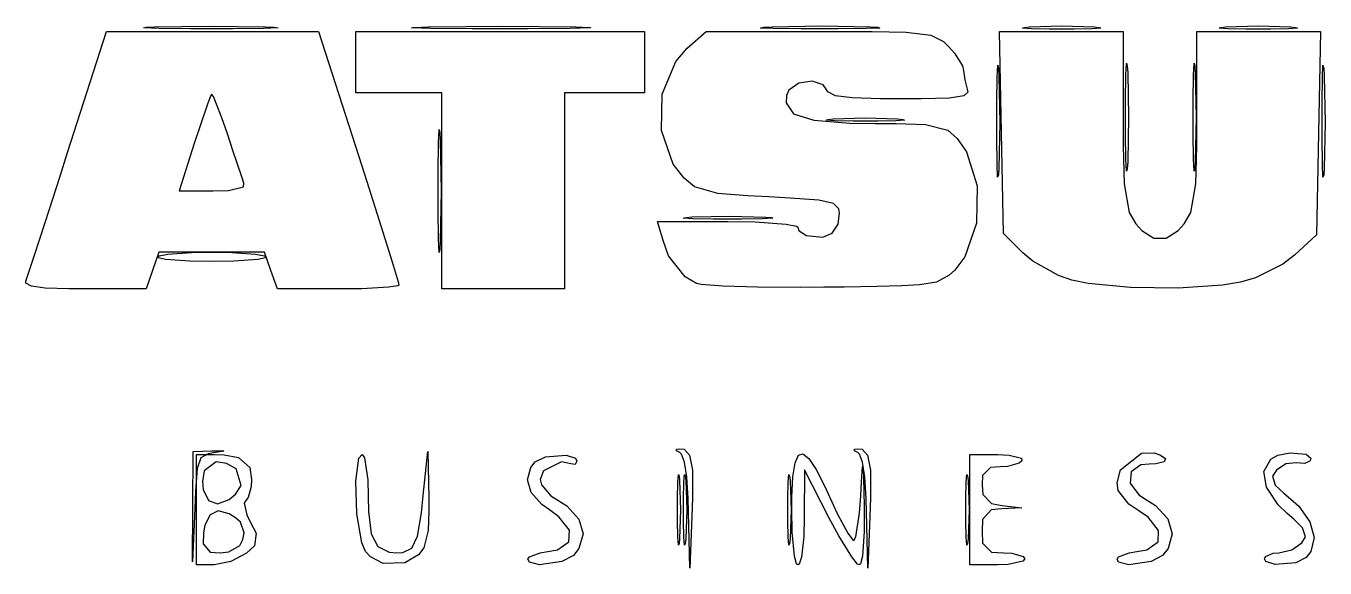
# Model space of a CAD drawing. Extents: x 4 to 540, y 3 to 91.
# Drawn here: x 328.2 to 539.9, y 2.6 to 91 of the extents above; entities that cross this region are included whole.
import ezdxf

# ---------------------------------------------------------------- set-up
doc = ezdxf.new("R2010")
doc.units = 0

msp = doc.modelspace()

# ---------------------------------------------------------------- linework, layer by layer
for p, q in [((335.022619, 70.311714), (341.355704, 90.061714)), ((341.355704, 90.061714), (358.6284, 90.061714)), ((347.429186, 90.620267), (347.819272, 90.738779)), ((349.945066, 90.530823), (347.429186, 90.620267)), ((347.819272, 90.738779), (349.199419, 90.805544)), ((349.199419, 90.805544), (358.075429, 90.943285)), ((355.061736, 90.481296), (349.945066, 90.530823)), ((358.5, 90.474891), (355.061736, 90.481296)), ((358.075429, 90.943285), (367.199419, 90.807451)), ((361.925994, 90.482023), (358.5, 90.474891)), ((358.6284, 90.061714), (375.901096, 90.061714)), ((366.951902, 90.532625), (361.925994, 90.482023)), ((369.305163, 90.622585), (366.951902, 90.532625)), ((367.199419, 90.807451), (368.700326, 90.740991)), ((368.700326, 90.740991), (369.305163, 90.622585)), ((375.901096, 90.061714), (382.450548, 69.678236)), ((382, 85.061714), (382, 90.061714)), ((382, 90.061714), (405.5, 90.061714)), ((391.051831, 90.633158), (391.241653, 90.715712)), ((394.214785, 90.547621), (391.051831, 90.633158)), ((391.241653, 90.715712), (392.678139, 90.777078)), ((392.678139, 90.777078), (393.807349, 90.809174)), ((393.807349, 90.809174), (405.93413, 90.93877)), ((400.930101, 90.499636), (394.214785, 90.547621)), ((405.5, 90.492968), (400.930101, 90.499636)), ((410.082445, 90.499183), (405.5, 90.492968)), ((405.5, 90.061714), (429, 90.061714)), ((405.93413, 90.93877), (417.807349, 90.807985)), ((416.890566, 90.546498), (410.082445, 90.499183)), ((420.2198, 90.631713), (416.890566, 90.546498)), ((417.807349, 90.807985), (418.87394, 90.77578)), ((418.87394, 90.77578), (420.190774, 90.714277)), ((420.190774, 90.714277), (420.2198, 90.631713)), ((429, 90.061714), (429, 85.061714)), ((435.962689, 87.311714), (439.031553, 90.061714)), ((439.031553, 90.061714), (457.561231, 90.061714)), ((447.908799, 90.617622), (448.457255, 90.738592)), ((449.992391, 90.525659), (447.908799, 90.617622)), ((448.457255, 90.738592), (449.797482, 90.806468)), ((449.797482, 90.806468), (457.920193, 90.945079)), ((454.45529, 90.473857), (449.992391, 90.525659)), ((457.5, 90.466503), (454.45529, 90.473857)), ((460.556853, 90.47298), (457.5, 90.466503)), ((457.561231, 90.061714), (460.792567, 90.060838)), ((457.920193, 90.945079), (465.797482, 90.804167)), ((465.109578, 90.523484), (460.556853, 90.47298)), ((460.792567, 90.060838), (466.09997, 90.043382)), ((467.354112, 90.614825), (465.109578, 90.523484)), ((465.797482, 90.804167), (467.018193, 90.735922)), ((466.09997, 90.043382), (471.619833, 89.925655)), ((467.018193, 90.735922), (467.354112, 90.614825)), ((471.619833, 89.925655), (475.674072, 89.451427)), ((475.674072, 89.451427), (477.698507, 88.410152)), ((487.182701, 73.578272), (486.865403, 90.061714)), ((486.865403, 90.061714), (496.932701, 90.061714)), ((490.619507, 90.593976), (490.909692, 90.725177)), ((492.039673, 90.494625), (490.619507, 90.593976)), ((490.909692, 90.725177), (491.75, 90.798955)), ((491.75, 90.798955), (497, 90.950457)), ((494.997925, 90.439174), (492.039673, 90.494625)), ((497, 90.431678), (494.997925, 90.439174)), ((496.932701, 90.061714), (507, 90.061714)), ((497, 90.950457), (502.25, 90.798955)), ((499.002075, 90.439174), (497, 90.431678)), ((501.960327, 90.494625), (499.002075, 90.439174)), ((503.380493, 90.593976), (501.960327, 90.494625)), ((502.25, 90.798955), (503.090308, 90.725177)), ((503.090308, 90.725177), (503.380493, 90.593976)), ((507, 90.061714), (507, 75.696572)), ((519, 75.696572), (519, 90.061714)), ((519, 90.061714), (529.067299, 90.061714)), ((522.619507, 90.593976), (522.909692, 90.725177)), ((524.039673, 90.494625), (522.619507, 90.593976)), ((522.909692, 90.725177), (523.75, 90.798955)), ((523.75, 90.798955), (529, 90.950457)), ((526.997925, 90.439174), (524.039673, 90.494625)), ((529, 90.431678), (526.997925, 90.439174)), ((529, 90.950457), (534.25, 90.798955)), ((531.002075, 90.439174), (529, 90.431678)), ((529.067299, 90.061714), (539.134597, 90.061714)), ((533.960327, 90.494625), (531.002075, 90.439174)), ((535.380493, 90.593976), (533.960327, 90.494625)), ((534.25, 90.798955), (535.090308, 90.725177)), ((535.090308, 90.725177), (535.380493, 90.593976)), ((539.134597, 90.061714), (538.817299, 73.482446)), ((434.102187, 85.17388), (435.962689, 87.311714)), ((477.698507, 88.410152), (478.545455, 87.607168)), ((478.545455, 87.607168), (479.498509, 86.538622)), ((382, 80.061714), (382, 85.061714)), ((429, 85.061714), (429, 80.061714)), ((431.90533, 79.818799), (434.102187, 85.17388)), ((479.498509, 86.538622), (480.806321, 84.450949)), ((507.456542, 82.911689), (507.549897, 84.872871)), ((507.549897, 84.872871), (507.673181, 84.472138)), ((518.456542, 82.911689), (518.549897, 84.872871)), ((518.549897, 84.872871), (518.673181, 84.472138)), ((480.806321, 84.450949), (481, 83.688956)), ((481, 83.688956), (481.178303, 82.190591)), ((486.407426, 78.415786), (486.459916, 82.597215)), ((486.459916, 82.597215), (486.553022, 84.546033)), ((486.553022, 84.546033), (486.67545, 84.025848)), ((486.67545, 84.025848), (486.744131, 82.766008)), ((486.744131, 82.766008), (486.884311, 75.144029)), ((507.404438, 78.826484), (507.456542, 82.911689)), ((507.673181, 84.472138), (507.742507, 83.311714)), ((507.742507, 83.311714), (507.884865, 76.061714)), ((518.404438, 78.826484), (518.456542, 82.911689)), ((518.673181, 84.472138), (518.742507, 83.311714)), ((518.742507, 83.311714), (518.884865, 76.061714)), ((539.407426, 78.415786), (539.459916, 82.597215)), ((539.459916, 82.597215), (539.553022, 84.546033)), ((539.553022, 84.546033), (539.67545, 84.025848)), ((539.67545, 84.025848), (539.744131, 82.766008)), ((539.744131, 82.766008), (539.884311, 75.144029)), ((452.52726, 80.478285), (452.14981, 79.627811)), ((454.171737, 81.638124), (452.52726, 80.478285)), ((456.30811, 81.968974), (454.171737, 81.638124)), ((458.103327, 81.341825), (456.30811, 81.968974)), ((458.612674, 80.628685), (458.103327, 81.341825)), ((458.885147, 80.188993), (458.612674, 80.628685)), ((481.178303, 82.190591), (481.606989, 80.643501)), ((481.606989, 80.643501), (481.704876, 80.177636)), ((357.848226, 78.339572), (356.645353, 74.814883)), ((358.339188, 79.626614), (357.848226, 78.339572)), ((358.45704, 79.852087), (358.339188, 79.626614)), ((358.765509, 79.445429), (358.45704, 79.852087)), ((360.143627, 75.994672), (358.765509, 79.445429)), ((389, 80.061714), (382, 80.061714)), ((396, 80.061714), (389, 80.061714)), ((396, 64.061714), (396, 80.061714)), ((422.5, 80.061714), (416, 80.061714)), ((416, 80.061714), (416, 64.061714)), ((429, 80.061714), (422.5, 80.061714)), ((431.761513, 73.884665), (431.90533, 79.818799)), ((452.14981, 79.627811), (452.085928, 78.409607)), ((452.085928, 78.409607), (453.267087, 76.618777)), ((460.150634, 79.562945), (458.885147, 80.188993)), ((462.833481, 79.215549), (460.150634, 79.562945)), ((467.481655, 79.07585), (462.833481, 79.215549)), ((470.713978, 79.061714), (467.481655, 79.07585)), ((474.096664, 79.072839), (470.713978, 79.061714)), ((478.728595, 79.196785), (474.096664, 79.072839)), ((481.050744, 79.533987), (478.728595, 79.196785)), ((481.704876, 80.177636), (481.050744, 79.533987)), ((486.399941, 75.561714), (486.407426, 78.415786)), ((507.397394, 76.061714), (507.404438, 78.826484)), ((518.397394, 76.061714), (518.404438, 78.826484)), ((539.399941, 75.561714), (539.407426, 78.415786)), ((453.267087, 76.618777), (456.573684, 75.56788)), ((356.645353, 74.814883), (355.666037, 71.788208)), ((361.043536, 73.375592), (360.143627, 75.994672)), ((395.46483, 71.856513), (395.555964, 74.088203)), ((395.555964, 74.088203), (395.676312, 73.632197)), ((456.573684, 75.56788), (462.461965, 75.111912)), ((458.619507, 75.593976), (458.909692, 75.725177)), ((460.039673, 75.494625), (458.619507, 75.593976)), ((458.909692, 75.725177), (459.75, 75.798955)), ((459.75, 75.798955), (465, 75.950457)), ((462.997925, 75.439174), (460.039673, 75.494625)), ((462.461965, 75.111912), (466.516816, 75.061714)), ((465, 75.431678), (462.997925, 75.439174)), ((465, 75.950457), (470.25, 75.798955)), ((467.002075, 75.439174), (465, 75.431678)), ((466.516816, 75.061714), (470.022745, 75.051342)), ((469.960327, 75.494625), (467.002075, 75.439174)), ((471.380493, 75.593976), (469.960327, 75.494625)), ((470.022745, 75.051342), (474.813596, 74.897005)), ((470.25, 75.798955), (471.090308, 75.725177)), ((471.090308, 75.725177), (471.380493, 75.593976)), ((474.813596, 74.897005), (478.410872, 73.974703)), ((486.406455, 72.695571), (486.399941, 75.561714)), ((486.884311, 75.144029), (486.741584, 67.766008)), ((507, 75.696572), (507.012016, 71.326273)), ((507.404438, 73.296943), (507.397394, 76.061714)), ((507.884865, 76.061714), (507.742507, 68.811714)), ((518.404438, 73.296943), (518.397394, 76.061714)), ((518.884865, 76.061714), (518.742507, 68.811714)), ((518.987984, 71.326273), (519, 75.696572)), ((539.406455, 72.695571), (539.399941, 75.561714)), ((539.884311, 75.144029), (539.741584, 67.766008)), ((361.953174, 70.631258), (361.043536, 73.375592)), ((395.676312, 73.632197), (395.743988, 72.311714)), ((395.743988, 72.311714), (395.882958, 64.061714)), ((433.695753, 68.40368), (431.761513, 73.884665)), ((478.410872, 73.974703), (479.943569, 72.621781)), ((479.943569, 72.621781), (481.496295, 70.447366)), ((486.457509, 68.424852), (486.406455, 72.695571)), ((487.5, 57.094831), (487.182701, 73.578272)), ((507.456542, 69.211738), (507.404438, 73.296943)), ((518.456542, 69.211738), (518.404438, 73.296943)), ((538.817299, 73.482446), (538.5, 56.903178)), ((539.457509, 68.424852), (539.406455, 72.695571)), ((333.741216, 66.318842), (335.022619, 70.311714)), ((355.666037, 71.788208), (353.212418, 64.061714)), ((363.396977, 66.334723), (361.953174, 70.631258)), ((395.413967, 67.207832), (395.46483, 71.856513)), ((481.496295, 70.447366), (483.214702, 64.907179)), ((507.012016, 71.326273), (507.16052, 65.226205)), ((518.83948, 65.226205), (518.987984, 71.326273)), ((382.450548, 69.678236), (383.766195, 65.571042)), ((435.449962, 66.15568), (433.695753, 68.40368)), ((486.549926, 66.316053), (486.457509, 68.424852)), ((486.741584, 67.766008), (486.672496, 66.624969)), ((507.549897, 67.250556), (507.456542, 69.211738)), ((507.742507, 68.811714), (507.673181, 67.651289)), ((518.549897, 67.250556), (518.456542, 69.211738)), ((518.742507, 68.811714), (518.673181, 67.651289)), ((539.549926, 66.316053), (539.457509, 68.424852)), ((539.741584, 67.766008), (539.672496, 66.624969)), ((331.410665, 59.074897), (333.741216, 66.318842)), ((363.753313, 65.311714), (363.396977, 66.334723)), ((395.407091, 64.061714), (395.413967, 67.207832)), ((437.159043, 64.721813), (435.449962, 66.15568)), ((486.672496, 66.624969), (486.549926, 66.316053)), ((507.673181, 67.651289), (507.549897, 67.250556)), ((518.673181, 67.651289), (518.549897, 67.250556)), ((539.672496, 66.624969), (539.549926, 66.316053)), ((353.212418, 64.061714), (358.713198, 64.061714)), ((358.713198, 64.061714), (361.226495, 64.129854)), ((361.226495, 64.129854), (363.666034, 64.734884)), ((363.666034, 64.734884), (363.753313, 65.311714)), ((383.766195, 65.571042), (386.105833, 58.196442)), ((395.413967, 60.915595), (395.407091, 64.061714)), ((395.882958, 64.061714), (395.743988, 55.811714)), ((396, 48.061714), (396, 64.061714)), ((416, 64.061714), (416, 48.061714)), ((440.952558, 63.609792), (437.159043, 64.721813)), ((445.783774, 63.229149), (440.952558, 63.609792)), ((483.214702, 64.907179), (483.102214, 58.785246)), ((507.16052, 65.226205), (507.956328, 60.529465)), ((518.043672, 60.529465), (518.83948, 65.226205)), ((449.271201, 63.061714), (445.783774, 63.229149)), ((452.75119, 62.896692), (449.271201, 63.061714)), ((457.431147, 62.55033), (452.75119, 62.896692)), ((459.780696, 62.022921), (457.431147, 62.55033)), ((460.651381, 61.123317), (459.780696, 62.022921)), ((395.46483, 56.266914), (395.413967, 60.915595)), ((435.335798, 59.603795), (435.770744, 59.73153)), ((436.880618, 59.506507), (435.335798, 59.603795)), ((435.770744, 59.73153), (436.789188, 59.803128)), ((436.789188, 59.803128), (442.908478, 59.948944)), ((440.217816, 59.451467), (436.880618, 59.506507)), ((442.5, 59.443478), (440.217816, 59.451467)), ((444.793988, 59.450096), (442.5, 59.443478)), ((442.908478, 59.948944), (448.789188, 59.799533)), ((448.218508, 59.50311), (444.793988, 59.450096)), ((449.919783, 59.599426), (448.218508, 59.50311)), ((448.789188, 59.799533), (449.691448, 59.72736)), ((449.691448, 59.72736), (449.919783, 59.599426)), ((460.568197, 58.634155), (460.798257, 60.474208)), ((460.798257, 60.474208), (460.651381, 61.123317)), ((507.956328, 60.529465), (509.07258, 58.696572)), ((516.92742, 58.696572), (518.043672, 60.529465)), ((329.575313, 53.394233), (331.410665, 59.074897)), ((386.105833, 58.196442), (387.877511, 52.515778)), ((432.027796, 55.964796), (431.139611, 59.061714)), ((431.139611, 59.061714), (442.569806, 59.061714)), ((442.569806, 59.061714), (447.056978, 58.989458)), ((447.056978, 58.989458), (452.071668, 58.653765)), ((452.071668, 58.653765), (453.771476, 58.319167)), ((453.771476, 58.319167), (454, 58.129101)), ((454, 58.129101), (454.175633, 57.576149)), ((454.175633, 57.576149), (455.353916, 56.771704)), ((459.596245, 57.14159), (460.568197, 58.634155)), ((483.102214, 58.785246), (481.18103, 53.289641)), ((509.07258, 58.696572), (510.057979, 57.598368)), ((510.057979, 57.598368), (512.020676, 56.343277)), ((513.979324, 56.343277), (515.942021, 57.598368)), ((515.942021, 57.598368), (516.92742, 58.696572)), ((395.555964, 54.035224), (395.46483, 56.266914)), ((395.743988, 55.811714), (395.676312, 54.49123)), ((432.944015, 53.463915), (432.027796, 55.964796)), ((455.353916, 56.771704), (458.054998, 56.518769)), ((458.054998, 56.518769), (459.596245, 57.14159)), ((490.647894, 53.949609), (487.5, 57.094831)), ((512.020676, 56.343277), (513.979324, 56.343277)), ((538.5, 56.903178), (534.887217, 53.594738)), ((328.457786, 49.965913), (329.575313, 53.394233)), ((349.895961, 54.061714), (348.850155, 51.061714)), ((349.654508, 53.311714), (349.918698, 53.462373)), ((349.751394, 53.161054), (349.654508, 53.311714)), ((350.991254, 52.893134), (349.751394, 53.161054)), ((358.5, 54.061714), (349.895961, 54.061714)), ((349.918698, 53.462373), (351.349762, 53.730293)), ((351.349762, 53.730293), (355.208865, 54.002534)), ((355.208865, 54.002534), (358.5, 54.061714)), ((367.104039, 54.061714), (358.5, 54.061714)), ((358.5, 54.061714), (361.791135, 54.002534)), ((361.791135, 54.002534), (365.650238, 53.730293)), ((365.650238, 53.730293), (367.081302, 53.462373)), ((367.248606, 53.161054), (366.008746, 52.893134)), ((367.081302, 53.462373), (367.345492, 53.311714)), ((368.149845, 51.061714), (367.104039, 54.061714)), ((367.345492, 53.311714), (367.248606, 53.161054)), ((395.676312, 54.49123), (395.555964, 54.035224)), ((435.613489, 50.031639), (432.944015, 53.463915)), ((481.18103, 53.289641), (479.549114, 51.154234)), ((492.278485, 52.580403), (490.647894, 53.949609)), ((534.887217, 53.594738), (532.985673, 52.082769)), ((348.850155, 51.061714), (347.80435, 48.061714)), ((354.922058, 52.620893), (350.991254, 52.893134)), ((358.5, 52.561714), (354.922058, 52.620893)), ((362.077942, 52.620893), (358.5, 52.561714)), ((366.008746, 52.893134), (362.077942, 52.620893)), ((369.19565, 48.061714), (368.149845, 51.061714)), ((387.877511, 52.515778), (388.866325, 49.218112)), ((479.549114, 51.154234), (478.657422, 50.299628)), ((496.452259, 50.259229), (492.278485, 52.580403)), ((532.985673, 52.082769), (528.576094, 49.867394)), ((328.237778, 49.311714), (328.457786, 49.965913)), ((328.239238, 48.986158), (328.237778, 49.311714)), ((329.112371, 48.500117), (328.239238, 48.986158)), ((388.866325, 49.218112), (389, 48.678236)), ((437.465282, 48.973549), (435.613489, 50.031639)), ((438.256282, 48.80452), (437.465282, 48.973549)), ((441.810826, 48.529885), (438.256282, 48.80452)), ((473.827327, 48.740122), (470.934972, 48.568195)), ((476.595286, 49.185025), (473.827327, 48.740122)), ((478.657422, 50.299628), (476.595286, 49.185025)), ((498.647894, 49.500544), (496.452259, 50.259229)), ((501.283987, 48.958812), (498.647894, 49.500544)), ((508.179867, 48.293478), (501.283987, 48.958812)), ((523.184531, 48.698194), (515.983083, 48.200619)), ((526.087996, 49.174005), (523.184531, 48.698194)), ((528.576094, 49.867394), (526.087996, 49.174005)), ((331.349179, 48.207568), (329.112371, 48.500117)), ((335.193732, 48.07659), (331.349179, 48.207568)), ((337.795186, 48.061714), (335.193732, 48.07659)), ((347.80435, 48.061714), (337.795186, 48.061714)), ((379.097825, 48.061714), (369.19565, 48.061714)), ((382.942654, 48.110361), (379.097825, 48.061714)), ((387.302899, 48.334151), (382.942654, 48.110361)), ((388.797895, 48.554389), (387.302899, 48.334151)), ((389, 48.678236), (388.797895, 48.554389)), ((406, 48.061714), (396, 48.061714)), ((416, 48.061714), (406, 48.061714)), ((447.42766, 48.357264), (441.810826, 48.529885)), ((454.425466, 48.307595), (447.42766, 48.357264)), ((458.22932, 48.335411), (454.425466, 48.307595)), ((461.520258, 48.37586), (458.22932, 48.335411)), ((466.915362, 48.457714), (461.520258, 48.37586)), ((470.934972, 48.568195), (466.915362, 48.457714)), ((515.983083, 48.200619), (508.179867, 48.293478)), ((355.44376, 12.561714), (355.5, 21.561714)), ((355.5, 21.561714), (358.5, 21.654942)), ((357.899825, 21.191106), (356.731271, 20.554967)), ((358.786724, 21.344323), (357.899825, 21.191106)), ((358.5, 21.654942), (359.405085, 21.681369)), ((360.179851, 21.561277), (358.786724, 21.344323)), ((359.405085, 21.681369), (360.457525, 21.692007)), ((360.457525, 21.692007), (360.179851, 21.561277)), ((392.973696, 14.393359), (393.728439, 21.561714)), ((393.728439, 21.561714), (393.86422, 13.966701)), ((434.200726, 21.648549), (434.215389, 21.921089)), ((434.75, 21.399433), (434.200726, 21.648549)), ((434.215389, 21.921089), (434.781385, 21.982766)), ((435.050904, 21.141124), (434.75, 21.399433)), ((434.781385, 21.982766), (435.447766, 21.918777)), ((435.447766, 21.918777), (436.367832, 20.958197)), ((454.078311, 20.956658), (454.822756, 21.196571)), ((454.822756, 21.196571), (455.782997, 20.42064)), ((463.200726, 21.648549), (463.215389, 21.921089)), ((463.75, 21.399433), (463.200726, 21.648549)), ((463.215389, 21.921089), (463.781385, 21.982766)), ((464.050904, 21.141124), (463.75, 21.399433)), ((463.781385, 21.982766), (464.447766, 21.918777)), ((464.447766, 21.918777), (465.367832, 20.958197)), ((506.561037, 18.565503), (509.95737, 21.289014)), ((509.95737, 21.289014), (512.064692, 21.334545)), ((512.064692, 21.334545), (512.978488, 21.040665)), ((532.212705, 20.944695), (534.190996, 21.362451)), ((534.190996, 21.362451), (536.80419, 21.104302)), ((356, 12.061714), (356, 21.061714)), ((356, 21.061714), (358.918213, 21.061714)), ((356.731271, 20.554967), (356.139712, 18.794899)), ((359.22021, 19.860406), (357.250499, 18.392475)), ((358.918213, 21.061714), (360.510229, 21.014305)), ((360.916567, 19.588194), (359.22021, 19.860406)), ((360.510229, 21.014305), (362.879298, 20.594301)), ((362.507852, 18.714782), (360.916567, 19.588194)), ((362.879298, 20.594301), (364.701487, 18.947664)), ((381.970908, 16.735861), (382.468791, 20.487413)), ((382.468791, 20.487413), (383, 21.061714)), ((383, 21.061714), (383.39614, 20.542964)), ((383.39614, 20.542964), (383.923713, 16.955464)), ((410.483675, 18.953364), (411.2, 19.861714)), ((411.2, 19.861714), (412.887692, 20.713011)), ((415.469834, 19.906279), (412.53273, 18.407295)), ((412.887692, 20.713011), (416.239183, 20.986574)), ((416.991051, 19.567244), (415.469834, 19.906279)), ((416.239183, 20.986574), (417.768595, 20.474078)), ((417.703621, 19.437938), (416.991051, 19.567244)), ((418, 20.002697), (417.703621, 19.437938)), ((417.768595, 20.474078), (418, 20.002697)), ((435.547066, 19.832791), (435.050904, 21.141124)), ((435.906986, 17.43809), (435.547066, 19.832791)), ((436.367832, 20.958197), (436.807075, 18.498656)), ((453.189114, 17.41393), (453.537738, 19.697058)), ((453.537738, 19.697058), (454.078311, 20.956658)), ((455.782997, 20.42064), (456.970958, 18.632708)), ((464.547066, 19.832791), (464.050904, 21.141124)), ((464.36882, 16.606189), (464.52558, 19.119845)), ((464.52558, 19.119845), (464.632796, 18.725529)), ((464.906986, 17.43809), (464.547066, 19.832791)), ((465.367832, 20.958197), (465.807075, 18.498656)), ((482, 12.061714), (482, 21.061714)), ((482, 21.061714), (486.559017, 21.061714)), ((486.940983, 19.061714), (485.390067, 18.966122)), ((486.559017, 21.061714), (488.402677, 20.991359)), ((488.131678, 19.14062), (486.940983, 19.061714)), ((490.027967, 19.673432), (488.131678, 19.14062)), ((488.402677, 20.991359), (490.435079, 20.47565)), ((490.5, 20.061714), (490.027967, 19.673432)), ((490.435079, 20.47565), (490.5, 20.061714)), ((509.89472, 19.370772), (508.27438, 18.230059)), ((511.25, 19.522293), (509.89472, 19.370772)), ((512.311302, 19.556536), (511.25, 19.522293)), ((513.651627, 19.879084), (512.311302, 19.556536)), ((512.978488, 21.040665), (513.895419, 20.42139)), ((513.895419, 20.42139), (513.651627, 19.879084)), ((529.922722, 18.327948), (531.05194, 20.302958)), ((531.05194, 20.302958), (532.212705, 20.944695)), ((533.483994, 19.566316), (531.962555, 18.516595)), ((535.179148, 19.725116), (533.483994, 19.566316)), ((536.607581, 19.62197), (535.179148, 19.725116)), ((537.487757, 20.041904), (536.607581, 19.62197)), ((536.80419, 21.104302), (537.578786, 20.467516)), ((537.578786, 20.467516), (537.487757, 20.041904)), ((356.139712, 18.794899), (355.849145, 15.08972)), ((357.250499, 18.392475), (357, 16.669363)), ((363.297847, 16.028156), (362.507852, 18.714782)), ((364.701487, 18.947664), (365, 17.013742)), ((365, 17.013742), (364.925776, 15.867482)), ((383.923713, 16.955464), (384, 14.261714)), ((409.949803, 16.967727), (410.483675, 18.953364)), ((410.570937, 14.90111), (409.949803, 16.967727)), ((412.53273, 18.407295), (412, 17.020006)), ((412, 17.020006), (412.218506, 16.149395)), ((434.424688, 16.549629), (434.526005, 17.834541)), ((434.526005, 17.834541), (434.659802, 17.571992)), ((434.659802, 17.571992), (434.735039, 16.811714)), ((435.424688, 16.549629), (435.526005, 17.834541)), ((435.526005, 17.834541), (435.659802, 17.571992)), ((435.659802, 17.571992), (435.735039, 16.811714)), ((436.136211, 13.920121), (435.906986, 17.43809)), ((436.807075, 18.498656), (436.848823, 14.073563)), ((452.424688, 16.549629), (452.526005, 17.834541)), ((452.526005, 17.834541), (452.659802, 17.571992)), ((452.659802, 17.571992), (452.735039, 16.811714)), ((453.020516, 14.103429), (453.189114, 17.41393)), ((455.099979, 18.561714), (455.049989, 10.811714)), ((459.062092, 10.811714), (455.099979, 18.561714)), ((456.970958, 18.632708), (458.398562, 15.836618)), ((464.632796, 18.725529), (464.736447, 15.254147)), ((465.136211, 13.920121), (464.906986, 17.43809)), ((465.807075, 18.498656), (465.848823, 14.073563)), ((481.424688, 16.549629), (481.526005, 17.834541)), ((481.526005, 17.834541), (481.659802, 17.571992)), ((481.659802, 17.571992), (481.735039, 16.811714)), ((484.095733, 17.673698), (484, 16.125072)), ((485.390067, 18.966122), (484.095733, 17.673698)), ((506, 16.471284), (506.561037, 18.565503)), ((508.27438, 18.230059), (508.14105, 16.424533)), ((530.336055, 15.727779), (529.922722, 18.327948)), ((531.962555, 18.516595), (531.338555, 17.529305)), ((531.338555, 17.529305), (531.772884, 16.095002)), ((355.849145, 15.08972), (355.730483, 12.251094)), ((357, 16.669363), (357.117318, 15.358829)), ((357.117318, 15.358829), (357.970592, 13.583509)), ((362.386082, 14.590652), (363.297847, 16.028156)), ((364.925776, 15.867482), (364.424578, 14.047737)), ((382.15965, 11.386727), (381.970908, 16.735861)), ((412.295045, 12.926639), (410.570937, 14.90111)), ((412.218506, 16.149395), (413.735074, 14.36057)), ((434.368141, 13.873115), (434.424688, 16.549629)), ((434.735039, 16.811714), (434.889538, 12.061714)), ((435.368141, 13.873115), (435.424688, 16.549629)), ((435.735039, 16.811714), (435.889538, 12.061714)), ((452.368141, 13.873115), (452.424688, 16.549629)), ((452.735039, 16.811714), (452.889538, 12.061714)), ((458.398562, 15.836618), (459.205956, 14.061714)), ((464.257493, 14.311714), (464.36882, 16.606189)), ((464.736447, 15.254147), (464.801303, 12.311714)), ((481.368141, 13.873115), (481.424688, 16.549629)), ((481.735039, 16.811714), (481.889538, 12.061714)), ((484, 16.125072), (484.108817, 14.571142)), ((506.19652, 15.218269), (506, 16.471284)), ((507.921765, 12.997418), (506.19652, 15.218269)), ((508.14105, 16.424533), (509.534792, 14.496691)), ((532.235307, 12.858715), (530.336055, 15.727779)), ((531.772884, 16.095002), (533.185408, 14.748634)), ((357.970592, 13.583509), (359.459228, 13.008982)), ((359.459228, 13.008982), (361.355842, 13.723008)), ((361.355842, 13.723008), (362.386082, 14.590652)), ((364.059335, 13.598385), (363.811757, 13.137973)), ((363.811757, 13.137973), (364.206134, 11.238437)), ((364.424578, 14.047737), (364.059335, 13.598385)), ((384, 14.261714), (384.049016, 11.779374)), ((392.657737, 11.58893), (392.973696, 14.393359)), ((393.86422, 13.966701), (393.884543, 11.844311)), ((413.554453, 12.02806), (412.295045, 12.926639)), ((413.735074, 14.36057), (414.878819, 13.624379)), ((414.878819, 13.624379), (416.332116, 12.719986)), ((416.332116, 12.719986), (418.313183, 10.557425)), ((434.360496, 12.061714), (434.368141, 13.873115)), ((435.360496, 12.061714), (435.368141, 13.873115)), ((436.203545, 11.72838), (436.136211, 13.920121)), ((436.848823, 14.073563), (436.746676, 10.978124)), ((452.360496, 12.061714), (452.368141, 13.873115)), ((453, 12.061714), (453.020516, 14.103429)), ((459.205956, 14.061714), (460.470157, 11.343745)), ((464.059792, 11.496675), (464.257493, 14.311714)), ((465.203545, 11.72838), (465.136211, 13.920121)), ((465.848823, 14.073563), (465.746676, 10.978124)), ((481.360496, 12.061714), (481.368141, 13.873115)), ((484.108817, 14.571142), (485.545201, 13.094998)), ((485.545201, 13.094998), (487.25, 12.785109)), ((487.25, 12.785109), (490.5, 12.381788)), ((509.552544, 11.89821), (507.921765, 12.997418)), ((509.534792, 14.496691), (510.816833, 13.656433)), ((510.816833, 13.656433), (512.290647, 12.742456)), ((512.290647, 12.742456), (514.301448, 10.570088)), ((533.724454, 11.434681), (532.235307, 12.858715)), ((533.185408, 14.748634), (534.282411, 13.850077)), ((534.282411, 13.850077), (535.607246, 12.641824)), ((355.38752, 3.561714), (355.44376, 12.561714)), ((355.730483, 12.251094), (355.38752, 3.561714)), ((356, 3.061714), (356, 12.061714)), ((358.22975, 11.230071), (357.393052, 9.536693)), ((359.574156, 11.865668), (358.22975, 11.230071)), ((361.357322, 11.410889), (359.574156, 11.865668)), ((362.391893, 10.764421), (361.357322, 11.410889)), ((363.191573, 10.026011), (362.391893, 10.764421)), ((364.206134, 11.238437), (364.809335, 9.985979)), ((382.955712, 6.687626), (382.15965, 11.386727)), ((384.049016, 11.779374), (384.501569, 8.156347)), ((392.007907, 7.762004), (392.657737, 11.58893)), ((393.884543, 11.844311), (393.770955, 8.671195)), ((415.079012, 10.927608), (413.554453, 12.02806)), ((416.779504, 8.737762), (415.079012, 10.927608)), ((434.368141, 10.250312), (434.360496, 12.061714)), ((434.889538, 12.061714), (434.735039, 7.311714)), ((435.368141, 10.250312), (435.360496, 12.061714)), ((435.889538, 12.061714), (435.735039, 7.311714)), ((436.407091, 2.561714), (436.203545, 11.72838)), ((436.746676, 10.978124), (436.407091, 2.561714)), ((452.368141, 10.250312), (452.360496, 12.061714)), ((452.889538, 12.061714), (452.735039, 7.311714)), ((453.072917, 8.405464), (453, 12.061714)), ((455.049989, 10.811714), (454.954822, 7.716398)), ((460.678458, 7.802534), (459.062092, 10.811714)), ((460.470157, 11.343745), (462.124629, 8.261421)), ((463.445774, 7.633784), (464.059792, 11.496675)), ((464.801303, 12.311714), (464.811845, 8.521392)), ((465.407091, 2.561714), (465.203545, 11.72838)), ((465.746676, 10.978124), (465.407091, 2.561714)), ((481.368141, 10.250312), (481.360496, 12.061714)), ((481.889538, 12.061714), (481.735039, 7.311714)), ((482, 3.061714), (482, 12.061714)), ((485.469333, 12.044114), (484.083528, 10.483468)), ((487.25, 12.221751), (485.469333, 12.044114)), ((490.5, 12.381788), (487.25, 12.221751)), ((511.07857, 10.840092), (509.552544, 11.89821)), ((512.780491, 8.705271), (511.07857, 10.840092)), ((534.805078, 10.507361), (533.724454, 11.434681)), ((535.607246, 12.641824), (537.429822, 10.086103)), ((357.393052, 9.536693), (357.186642, 8.303524)), ((363.761287, 8.297722), (363.191573, 10.026011)), ((364.809335, 9.985979), (365.721553, 8.230461)), ((393.770955, 8.671195), (393.081265, 5.860049)), ((416.694149, 6.837047), (416.779504, 8.737762)), ((418.313183, 10.557425), (418.997588, 8.143994)), ((434.424688, 7.573799), (434.368141, 10.250312)), ((435.424688, 7.573799), (435.368141, 10.250312)), ((452.424688, 7.573799), (452.368141, 10.250312)), ((464.811845, 8.521392), (464.554175, 4.522841)), ((481.424688, 7.573799), (481.368141, 10.250312)), ((484.083528, 10.483468), (484, 8.561714)), ((484, 8.561714), (484.078125, 6.608589)), ((512.695161, 6.829749), (512.780491, 8.705271)), ((514.301448, 10.570088), (515.000995, 8.153223)), ((536.209815, 9.108459), (534.805078, 10.507361)), ((536.680658, 7.639989), (536.209815, 9.108459)), ((537.429822, 10.086103), (538.097957, 7.541478)), ((357.186642, 8.303524), (357.092879, 6.529634)), ((357.092879, 6.529634), (358.238013, 5.145794)), ((363.074772, 6.223183), (363.555163, 7.235518)), ((363.555163, 7.235518), (363.761287, 8.297722)), ((365.721553, 8.230461), (365.444213, 6.170371)), ((383.556704, 5.28422), (382.955712, 6.687626)), ((384.501569, 8.156347), (385.561102, 6.055994)), ((391.100214, 5.807046), (392.007907, 7.762004)), ((414.837734, 5.554725), (416.694149, 6.837047)), ((418.997588, 8.143994), (418.310185, 5.744688)), ((434.526005, 6.288886), (434.424688, 7.573799)), ((434.659802, 6.551435), (434.526005, 6.288886)), ((434.735039, 7.311714), (434.659802, 6.551435)), ((435.526005, 6.288886), (435.424688, 7.573799)), ((435.659802, 6.551435), (435.526005, 6.288886)), ((435.735039, 7.311714), (435.659802, 6.551435)), ((452.526005, 6.288886), (452.424688, 7.573799)), ((452.659802, 6.551435), (452.526005, 6.288886)), ((452.735039, 7.311714), (452.659802, 6.551435)), ((453.423177, 4.50312), (453.072917, 8.405464)), ((454.954822, 7.716398), (454.577903, 4.336126)), ((462.781698, 4.389961), (460.678458, 7.802534)), ((462.124629, 8.261421), (462.879811, 7.204585)), ((462.879811, 7.204585), (463.105084, 7.061714)), ((463.105084, 7.061714), (463.445774, 7.633784)), ((481.526005, 6.288886), (481.424688, 7.573799)), ((481.659802, 6.551435), (481.526005, 6.288886)), ((481.735039, 7.311714), (481.659802, 6.551435)), ((484.078125, 6.608589), (485.546875, 5.139839)), ((510.838091, 5.554419), (512.695161, 6.829749)), ((515.000995, 8.153223), (514.314709, 5.749529)), ((534.452368, 5.53846), (536.102054, 6.684681)), ((536.102054, 6.684681), (536.680658, 7.639989)), ((538.097957, 7.541478), (537.54967, 5.244003)), ((358.238013, 5.145794), (359.869254, 5.061714)), ((359.869254, 5.061714), (361.301106, 5.177145)), ((361.301106, 5.177145), (363.074772, 6.223183)), ((364.139216, 5.008325), (361.623205, 3.633531)), ((365.444213, 6.170371), (364.139216, 5.008325)), ((384.354058, 4.400197), (383.556704, 5.28422)), ((386.411923, 3.314347), (384.354058, 4.400197)), ((385.561102, 6.055994), (387.388755, 5.158879)), ((387.388755, 5.158879), (388.640983, 5.061714)), ((388.640983, 5.061714), (389.653881, 5.119331)), ((389.653881, 5.119331), (391.100214, 5.807046)), ((392.171259, 4.716701), (389.985766, 3.435261)), ((393.081265, 5.860049), (392.171259, 4.716701)), ((410, 3.998355), (410.256445, 4.386761)), ((410.256445, 4.386761), (411.988086, 5.052777)), ((411.988086, 5.052777), (413.25, 5.248355)), ((413.25, 5.248355), (414.837734, 5.554725)), ((417.428571, 4.633142), (415.554659, 3.603341)), ((418.310185, 5.744688), (417.428571, 4.633142)), ((453.786892, 3.229682), (453.423177, 4.50312)), ((454.577903, 4.336126), (454.209409, 3.211518)), ((463.732788, 3.219892), (462.781698, 4.389961)), ((464.554175, 4.522841), (464.221354, 3.231188)), ((485.546875, 5.139839), (487.5, 5.061714)), ((487.5, 5.061714), (488.858984, 4.982807)), ((488.858984, 4.982807), (490.723828, 4.449995)), ((490.723828, 4.449995), (491, 4.061714)), ((506, 3.998355), (506.256445, 4.386761)), ((506.256445, 4.386761), (507.988086, 5.052777)), ((507.988086, 5.052777), (509.25, 5.248355)), ((509.25, 5.248355), (510.838091, 5.554419)), ((513.428571, 4.633142), (511.554659, 3.603341)), ((514.314709, 5.749529), (513.428571, 4.633142)), ((530, 4.061714), (530.187604, 4.449995)), ((530.187604, 4.449995), (531.454395, 4.982807)), ((531.454395, 4.982807), (532.377555, 5.061714)), ((532.377555, 5.061714), (534.452368, 5.53846)), ((536.8, 4.261714), (535.126093, 3.421248)), ((537.54967, 5.244003), (536.8, 4.261714)), ((358.889216, 3.061714), (356, 3.061714)), ((361.623205, 3.633531), (358.889216, 3.061714)), ((389.985766, 3.435261), (386.411923, 3.314347)), ((410.249858, 3.512398), (410, 3.998355)), ((411.904698, 3.074026), (410.249858, 3.512398)), ((415.554659, 3.603341), (411.904698, 3.074026)), ((454, 3.061714), (453.786892, 3.229682)), ((454.209409, 3.211518), (454, 3.061714)), ((464.012103, 3.061714), (463.732788, 3.219892)), ((464.221354, 3.231188), (464.012103, 3.061714)), ((486.5, 3.061714), (482, 3.061714)), ((488.247266, 3.14062), (486.5, 3.061714)), ((490.644922, 3.673432), (488.247266, 3.14062)), ((491, 4.061714), (490.644922, 3.673432)), ((506.249858, 3.512398), (506, 3.998355)), ((507.904698, 3.074026), (506.249858, 3.512398)), ((511.554659, 3.603341), (507.904698, 3.074026)), ((530.232745, 3.607006), (530, 4.061714)), ((531.769433, 3.124714), (530.232745, 3.607006)), ((535.126093, 3.421248), (531.769433, 3.124714))]:
    msp.add_line(p, q)

doc.saveas('drawing.dxf')
